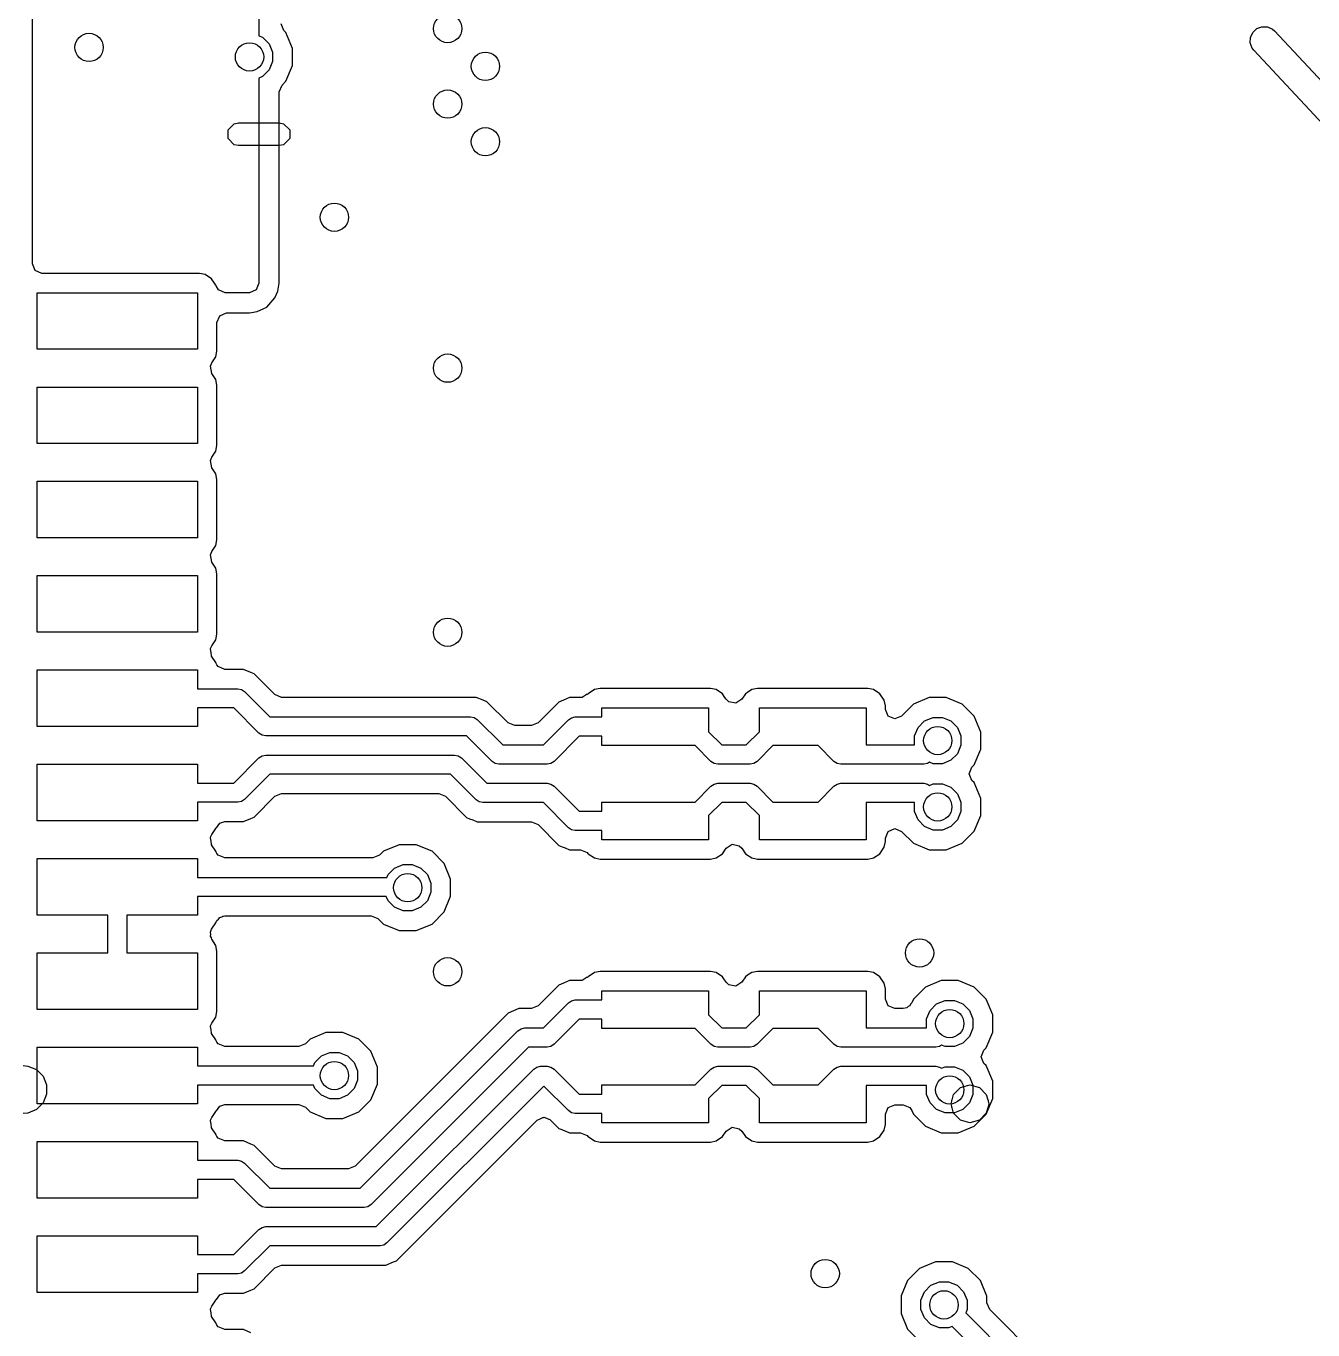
# Model space of a CAD drawing. Extents: x 94.3 to 177.3, y -118.1 to -62.3.
# Drawn here: x 157.77 to 164.58, y -94.7 to -87.79 of the extents above; entities that cross this region are included whole.
import ezdxf

# ---------------------------------------------------------------- set-up
doc = ezdxf.new("R2010")
doc.units = 0
doc.layers.add('BLACK', color=7, linetype='CONTINUOUS')

msp = doc.modelspace()

# ---------------------------------------------------------------- linework, layer by layer
at = {"layer": 'BLACK', "linetype": 'CONTINUOUS'}
for p, q in [((157.8, -89.0475), (157.8, -87.5)), ((159, -87.711988), (159, -87.838011)), ((159.132088, -87.810355), (159.117443, -87.775)), ((159, -87.838011), (159.019446, -87.846066)), ((159.019446, -87.846066), (159.053934, -87.880554)), ((159.142865, -87.821132), (159.132088, -87.810355)), ((159.1775, -87.904747), (159.142865, -87.821132)), ((164.252326, -87.875955), (164.253348, -87.84671)), ((164.253348, -87.84671), (164.265483, -87.820081)), ((164.265483, -87.820081), (164.286885, -87.800123)), ((164.286885, -87.800123), (164.314296, -87.789875)), ((164.314296, -87.789875), (164.343541, -87.790897)), ((164.343541, -87.790897), (164.37017, -87.803032)), ((164.37017, -87.803032), (164.381203, -87.81275)), ((164.381203, -87.81275), (164.796898, -88.258528)), ((159.053934, -87.880554), (159.072598, -87.925614)), ((159.1775, -87.995253), (159.1775, -87.904747)), ((164.262574, -87.903366), (164.252326, -87.875955)), ((164.271499, -87.91505), (164.262574, -87.903366)), ((164.687195, -88.360828), (164.271499, -87.91505)), ((159.072598, -87.974386), (159.053934, -88.019446)), ((159.072598, -87.925614), (159.072598, -87.974386)), ((159.019446, -88.053934), (159, -88.061988)), ((159.053934, -88.019446), (159.019446, -88.053934)), ((159.142865, -88.078868), (159.1775, -87.995253)), ((159, -88.061988), (159, -89.15)), ((159.1075, -88.134943), (159.122145, -88.099588)), ((159.122145, -88.099588), (159.142865, -88.078868)), ((159.1075, -89.15), (159.1075, -88.134943)), ((158.836731, -88.337039), (158.869203, -88.304567)), ((158.869203, -88.304567), (158.892164, -88.3)), ((158.892164, -88.3), (159.107836, -88.3)), ((159.107836, -88.3), (159.130797, -88.304567)), ((159.130797, -88.304567), (159.163269, -88.337039)), ((158.836731, -88.382961), (158.836731, -88.337039)), ((158.869203, -88.415433), (158.836731, -88.382961)), ((159.163269, -88.382961), (159.130797, -88.415433)), ((159.163269, -88.337039), (159.163269, -88.382961)), ((158.892164, -88.42), (158.869203, -88.415433)), ((159.107836, -88.42), (158.892164, -88.42)), ((159.130797, -88.415433), (159.107836, -88.42)), ((157.814645, -89.082855), (157.8, -89.0475)), ((157.85, -89.0975), (157.814645, -89.082855)), ((158.68509, -89.0975), (157.85, -89.0975)), ((158.685095, -89.0975), (158.68509, -89.0975)), ((158.714993, -89.103447), (158.685095, -89.0975)), ((158.748898, -89.126102), (158.714993, -89.103447)), ((158.764866, -89.15), (158.748898, -89.126102)), ((158.771554, -89.160009), (158.764866, -89.15)), ((159, -89.15), (158.985355, -89.185355)), ((159.099317, -89.19114), (159.1075, -89.15)), ((157.825, -89.5), (157.825, -89.2)), ((157.825, -89.2), (158.675, -89.2)), ((158.675, -89.2), (158.675, -89.5)), ((158.773437, -89.164555), (158.771554, -89.160009)), ((158.773954, -89.16434), (158.773437, -89.164555)), ((158.785187, -89.185355), (158.773954, -89.16434)), ((158.820542, -89.2), (158.785187, -89.185355)), ((158.95, -89.2), (158.820542, -89.2)), ((158.985355, -89.185355), (158.95, -89.2)), ((159.041523, -89.277014), (159.084672, -89.226495)), ((159.084672, -89.226495), (159.099317, -89.19114)), ((158.99114, -89.299317), (159.026495, -89.284672)), ((159.026495, -89.284672), (159.041523, -89.277014)), ((158.777499, -89.357499), (158.792143, -89.322145)), ((158.7775, -89.510095), (158.777499, -89.357499)), ((158.792143, -89.322145), (158.827499, -89.3075)), ((158.827499, -89.3075), (158.949999, -89.3075)), ((158.949999, -89.3075), (158.95, -89.3075)), ((158.95, -89.3075), (158.950002, -89.307499)), ((158.950002, -89.307499), (158.950006, -89.307499)), ((158.950006, -89.307499), (158.960075, -89.305495)), ((158.960075, -89.305495), (158.99114, -89.299317)), ((158.675, -89.5), (157.825, -89.5)), ((158.742552, -89.590245), (158.750014, -89.572226)), ((158.750014, -89.572226), (158.771553, -89.539993)), ((158.771553, -89.539993), (158.7775, -89.510095)), ((158.750018, -89.627778), (158.742552, -89.590245)), ((158.771552, -89.660004), (158.750018, -89.627778)), ((157.825, -90), (157.825, -89.7)), ((157.825, -89.7), (158.675, -89.7)), ((158.675, -89.7), (158.675, -90)), ((158.771552, -89.660006), (158.771552, -89.660004)), ((158.771553, -89.660007), (158.771552, -89.660006)), ((158.777499, -89.689906), (158.771553, -89.660007)), ((158.7775, -90.010095), (158.777499, -89.689906)), ((158.675, -90), (157.825, -90)), ((158.750014, -90.072226), (158.771553, -90.039993)), ((158.771553, -90.039993), (158.7775, -90.010095)), ((158.742552, -90.090245), (158.750014, -90.072226)), ((158.750018, -90.127778), (158.742552, -90.090245)), ((158.771552, -90.160004), (158.750018, -90.127778)), ((158.771552, -90.160006), (158.771552, -90.160004)), ((158.771553, -90.160007), (158.771552, -90.160006)), ((158.777499, -90.189906), (158.771553, -90.160007)), ((158.7775, -90.510095), (158.777499, -90.189906)), ((157.825, -90.5), (157.825, -90.2)), ((157.825, -90.2), (158.675, -90.2)), ((158.675, -90.2), (158.675, -90.5)), ((158.675, -90.5), (157.825, -90.5)), ((158.750014, -90.572226), (158.771553, -90.539993)), ((158.771553, -90.539993), (158.7775, -90.510095)), ((158.742552, -90.590245), (158.750014, -90.572226)), ((158.750018, -90.627778), (158.742552, -90.590245)), ((158.771552, -90.660004), (158.750018, -90.627778)), ((158.771552, -90.660006), (158.771552, -90.660004)), ((158.771553, -90.660007), (158.771552, -90.660006)), ((158.777499, -90.689906), (158.771553, -90.660007)), ((157.825, -91), (157.825, -90.7)), ((157.825, -90.7), (158.675, -90.7)), ((158.675, -90.7), (158.675, -91)), ((158.7775, -91.010095), (158.777499, -90.689906)), ((158.675, -91), (157.825, -91)), ((158.771553, -91.039993), (158.7775, -91.010095)), ((158.742552, -91.090245), (158.743144, -91.088814)), ((158.746084, -91.108005), (158.742552, -91.090245)), ((158.743032, -91.088081), (158.743986, -91.08678)), ((158.743144, -91.088814), (158.743032, -91.088081)), ((158.743986, -91.08678), (158.750014, -91.072226)), ((158.750014, -91.072226), (158.771553, -91.039993)), ((158.748828, -91.125908), (158.746084, -91.108005)), ((158.749407, -91.126864), (158.748828, -91.125908)), ((158.771553, -91.160007), (158.749407, -91.126864)), ((158.772562, -91.165081), (158.771553, -91.160007)), ((157.825, -91.5), (157.825, -91.2)), ((157.825, -91.2), (158.675, -91.2)), ((158.675, -91.2), (158.675, -91.2992)), ((158.777123, -91.172609), (158.772562, -91.165081)), ((158.784531, -91.182055), (158.777123, -91.172609)), ((158.819886, -91.1967), (158.784531, -91.182055)), ((158.917994, -91.1967), (158.819886, -91.1967)), ((158.957835, -91.213203), (158.917994, -91.1967)), ((158.974339, -91.220039), (158.957835, -91.213203)), ((158.974341, -91.22004), (158.974339, -91.220039)), ((159.084755, -91.330455), (158.974341, -91.22004)), ((158.675, -91.2992), (158.887501, -91.2992)), ((158.887501, -91.2992), (158.906941, -91.303067)), ((160.807404, -91.297501), (160.777506, -91.303447)), ((160.807408, -91.2975), (160.807404, -91.297501)), ((161.39259, -91.2975), (160.807408, -91.2975)), ((161.392595, -91.2975), (161.39259, -91.2975)), ((161.422493, -91.303447), (161.392595, -91.2975)), ((161.641404, -91.297501), (161.611506, -91.303447)), ((161.641408, -91.2975), (161.641404, -91.297501)), ((162.22659, -91.2975), (161.641408, -91.2975)), ((162.226595, -91.2975), (162.22659, -91.2975)), ((162.256493, -91.303447), (162.226595, -91.2975)), ((158.906941, -91.303067), (158.923422, -91.314079)), ((158.923422, -91.314079), (159.056943, -91.4476)), ((159.12011, -91.3451), (159.084755, -91.330455)), ((160.151399, -91.3451), (159.12011, -91.3451)), ((160.187387, -91.360007), (160.151399, -91.3451)), ((160.207587, -91.368374), (160.187387, -91.360007)), ((160.207744, -91.368439), (160.207587, -91.368374)), ((160.207746, -91.36844), (160.207744, -91.368439)), ((160.31976, -91.480455), (160.207746, -91.36844)), ((160.589408, -91.37004), (160.478995, -91.480455)), ((160.589414, -91.370036), (160.589408, -91.37004)), ((160.613629, -91.360007), (160.589414, -91.370036)), ((160.61363, -91.360007), (160.613629, -91.360007)), ((160.645755, -91.3467), (160.61363, -91.360007)), ((160.703113, -91.3467), (160.645755, -91.3467)), ((160.712868, -91.345739), (160.703113, -91.3467)), ((160.738884, -91.328354), (160.712868, -91.345739)), ((160.740117, -91.329587), (160.738884, -91.328354)), ((160.7436, -91.326103), (160.740117, -91.329587)), ((160.777506, -91.303447), (160.7436, -91.326103)), ((161.456398, -91.326102), (161.422493, -91.303447)), ((161.469092, -91.3451), (161.456398, -91.326102)), ((161.475427, -91.35458), (161.469092, -91.3451)), ((161.489221, -91.368374), (161.475427, -91.35458)), ((161.526753, -91.37584), (161.489221, -91.368374)), ((161.558573, -91.35458), (161.526753, -91.37584)), ((161.577601, -91.326103), (161.558573, -91.35458)), ((161.577604, -91.326101), (161.577601, -91.326103)), ((161.588851, -91.318585), (161.577604, -91.326101)), ((161.611506, -91.303447), (161.588851, -91.318585)), ((162.290398, -91.326102), (162.256493, -91.303447)), ((162.313053, -91.360007), (162.290398, -91.326102)), ((162.318999, -91.389906), (162.313053, -91.360007)), ((162.551134, -91.3467), (162.467522, -91.381334)), ((162.551135, -91.3467), (162.551134, -91.3467)), ((162.641641, -91.3467), (162.551135, -91.3467)), ((162.725256, -91.381335), (162.641641, -91.3467)), ((158.866459, -91.4008), (158.675, -91.4008)), ((158.675, -91.4008), (158.675, -91.5)), ((158.99998, -91.534321), (158.866459, -91.4008)), ((160.8175, -91.4492), (160.8175, -91.4)), ((160.8175, -91.4), (161.3825, -91.4)), ((161.3825, -91.4), (161.3825, -91.528158)), ((161.6515, -91.528158), (161.6515, -91.4)), ((161.6515, -91.4), (162.2165, -91.4)), ((162.2165, -91.4), (162.2165, -91.597599)), ((162.318999, -91.389908), (162.318999, -91.389906)), ((162.318999, -91.409145), (162.318999, -91.389908)), ((162.333643, -91.4445), (162.318999, -91.409145)), ((162.467519, -91.381336), (162.404354, -91.444501)), ((162.46752, -91.381335), (162.467519, -91.381336)), ((162.467522, -91.381334), (162.46752, -91.381335)), ((162.789253, -91.445332), (162.725256, -91.381335)), ((158.675, -91.5), (157.825, -91.5)), ((159.056943, -91.4476), (160.120906, -91.4476)), ((160.120906, -91.4476), (160.140346, -91.451467)), ((160.140346, -91.451467), (160.156827, -91.462479)), ((160.156827, -91.462479), (160.291948, -91.5976)), ((160.355115, -91.4951), (160.31976, -91.480455)), ((160.44364, -91.4951), (160.355115, -91.4951)), ((160.478995, -91.480455), (160.44364, -91.4951)), ((160.506807, -91.5976), (160.640328, -91.464079)), ((160.640328, -91.464079), (160.656808, -91.453067)), ((160.656808, -91.453067), (160.656809, -91.453067)), ((160.656809, -91.453067), (160.676249, -91.4492)), ((160.676249, -91.4492), (160.8175, -91.4492)), ((162.368999, -91.459145), (162.333643, -91.4445)), ((162.404354, -91.444501), (162.368999, -91.459145)), ((162.47379, -91.549814), (162.492454, -91.504754)), ((162.492454, -91.504754), (162.526942, -91.470266)), ((162.526942, -91.470266), (162.572002, -91.451602)), ((162.572002, -91.451602), (162.620774, -91.451602)), ((162.620774, -91.451602), (162.665834, -91.470266)), ((162.665834, -91.470266), (162.700322, -91.504754)), ((162.700322, -91.504754), (162.718986, -91.549814)), ((162.823888, -91.528947), (162.789253, -91.445332)), ((159.01646, -91.545333), (158.99998, -91.534321)), ((159.016461, -91.545333), (159.01646, -91.545333)), ((159.035901, -91.5492), (159.016461, -91.545333)), ((160.099864, -91.5492), (159.035901, -91.5492)), ((160.234985, -91.684321), (160.099864, -91.5492)), ((160.697291, -91.5508), (160.56377, -91.684321)), ((160.8175, -91.5508), (160.697291, -91.5508)), ((160.8175, -91.6), (160.8175, -91.5508)), ((161.3825, -91.528158), (161.451942, -91.5976)), ((161.582058, -91.5976), (161.6515, -91.528158)), ((162.47379, -91.597599), (162.47379, -91.549814)), ((162.718986, -91.549814), (162.718986, -91.598586)), ((162.823888, -91.619453), (162.823888, -91.528947)), ((160.291948, -91.5976), (160.506807, -91.5976)), ((161.310658, -91.6), (160.8175, -91.6)), ((161.394979, -91.684321), (161.310658, -91.6)), ((161.451942, -91.5976), (161.582058, -91.5976)), ((161.723342, -91.6), (161.639021, -91.684321)), ((161.962158, -91.6), (161.723342, -91.6)), ((162.046478, -91.68432), (161.962158, -91.6)), ((162.2165, -91.597599), (162.47379, -91.597599)), ((162.700322, -91.643646), (162.665834, -91.678134)), ((162.718986, -91.598586), (162.700322, -91.643646)), ((162.789253, -91.703068), (162.823888, -91.619453)), ((157.825, -92), (157.825, -91.7)), ((157.825, -91.7), (158.675, -91.7)), ((158.675, -91.7), (158.675, -91.7992)), ((158.866459, -91.7992), (158.99998, -91.665679)), ((158.99998, -91.665679), (159.01646, -91.654667)), ((159.01646, -91.654667), (159.016461, -91.654667)), ((159.016461, -91.654667), (159.035901, -91.6508)), ((159.035901, -91.6508), (160.036738, -91.6508)), ((160.036738, -91.6508), (160.056178, -91.654667)), ((160.056178, -91.654667), (160.072659, -91.665679)), ((160.072659, -91.665679), (160.20778, -91.8008)), ((160.251465, -91.695333), (160.234985, -91.684321)), ((160.251466, -91.695333), (160.251465, -91.695333)), ((160.270906, -91.6992), (160.251466, -91.695333)), ((160.527849, -91.6992), (160.270906, -91.6992)), ((160.547289, -91.695333), (160.527849, -91.6992)), ((160.56377, -91.684321), (160.547289, -91.695333)), ((161.411459, -91.695333), (161.394979, -91.684321)), ((161.41146, -91.695333), (161.411459, -91.695333)), ((161.4309, -91.6992), (161.41146, -91.695333)), ((161.6031, -91.6992), (161.4309, -91.6992)), ((161.62254, -91.695333), (161.6031, -91.6992)), ((161.639021, -91.684321), (161.62254, -91.695333)), ((162.062959, -91.695332), (162.046478, -91.68432)), ((162.082399, -91.699199), (162.062959, -91.695332)), ((162.522189, -91.699199), (162.082399, -91.699199)), ((162.541629, -91.695332), (162.522189, -91.699199)), ((162.551897, -91.68847), (162.541629, -91.695332)), ((162.572002, -91.696798), (162.551897, -91.68847)), ((162.620774, -91.696798), (162.572002, -91.696798)), ((162.665834, -91.678134), (162.620774, -91.696798)), ((162.763031, -91.75), (162.777676, -91.714645)), ((162.777676, -91.714645), (162.789253, -91.703068)), ((159.056943, -91.7524), (158.923422, -91.885921)), ((160.015696, -91.7524), (159.056943, -91.7524)), ((160.150817, -91.887521), (160.015696, -91.7524)), ((162.777676, -91.785355), (162.763031, -91.75)), ((162.789253, -91.796932), (162.777676, -91.785355)), ((158.675, -91.7992), (158.866459, -91.7992)), ((159.084755, -91.869545), (159.12011, -91.8549)), ((159.12011, -91.8549), (159.952529, -91.8549)), ((159.952529, -91.8549), (159.987884, -91.869545)), ((160.20778, -91.8008), (160.527849, -91.8008)), ((160.527849, -91.8008), (160.547289, -91.804667)), ((160.547289, -91.804667), (160.56377, -91.815679)), ((160.56377, -91.815679), (160.697291, -91.9492)), ((161.310658, -91.9), (161.394979, -91.815679)), ((161.394979, -91.815679), (161.411459, -91.804667)), ((161.411459, -91.804667), (161.41146, -91.804667)), ((161.41146, -91.804667), (161.4309, -91.8008)), ((161.4309, -91.8008), (161.6031, -91.8008)), ((161.6031, -91.8008), (161.62254, -91.804667)), ((161.62254, -91.804667), (161.639021, -91.815679)), ((161.639021, -91.815679), (161.723342, -91.9)), ((161.962158, -91.9), (162.046478, -91.81568)), ((162.046478, -91.81568), (162.062959, -91.804668)), ((162.062959, -91.804668), (162.082399, -91.800801)), ((162.082399, -91.800801), (162.522189, -91.800801)), ((162.522189, -91.800801), (162.541629, -91.804668)), ((162.541629, -91.804668), (162.551897, -91.811529)), ((162.551897, -91.811529), (162.572002, -91.803202)), ((162.572002, -91.803202), (162.620774, -91.803202)), ((162.620774, -91.803202), (162.665834, -91.821866)), ((162.665834, -91.821866), (162.700322, -91.856354)), ((162.823888, -91.880547), (162.789253, -91.796932)), ((158.887501, -91.9008), (158.675, -91.9008)), ((158.675, -91.9008), (158.675, -92)), ((158.906941, -91.896933), (158.887501, -91.9008)), ((158.923422, -91.885921), (158.906941, -91.896933)), ((158.974339, -91.979961), (159.084755, -91.869545)), ((159.987884, -91.869545), (160.099898, -91.98156)), ((160.167297, -91.898533), (160.150817, -91.887521)), ((160.167298, -91.898533), (160.167297, -91.898533)), ((160.186738, -91.9024), (160.167298, -91.898533)), ((160.506807, -91.9024), (160.186738, -91.9024)), ((160.640328, -92.035921), (160.506807, -91.9024)), ((160.8175, -91.9492), (160.8175, -91.9)), ((160.8175, -91.9), (161.310658, -91.9)), ((161.451942, -91.9024), (161.3825, -91.971842)), ((161.582058, -91.9024), (161.451942, -91.9024)), ((161.6515, -91.971842), (161.582058, -91.9024)), ((161.723342, -91.9), (161.962158, -91.9)), ((162.47379, -91.902401), (162.2165, -91.902401)), ((162.2165, -91.902401), (162.2165, -92.1)), ((162.47379, -91.950186), (162.47379, -91.902401)), ((162.700322, -91.856354), (162.718986, -91.901414)), ((162.718986, -91.901414), (162.718986, -91.950186)), ((162.823888, -91.971053), (162.823888, -91.880547)), ((158.917994, -92.0033), (158.957834, -91.986796)), ((158.957834, -91.986796), (158.957836, -91.986796)), ((158.957836, -91.986795), (158.974339, -91.979961)), ((158.957836, -91.986796), (158.957836, -91.986795)), ((160.099898, -91.98156), (160.099899, -91.98156)), ((160.099899, -91.98156), (160.0999, -91.981561)), ((160.0999, -91.981561), (160.116399, -91.988394)), ((160.116399, -91.988394), (160.116401, -91.988396)), ((160.116401, -91.988396), (160.116402, -91.988396)), ((160.116402, -91.988396), (160.132906, -91.995232)), ((160.697291, -91.9492), (160.8175, -91.9492)), ((161.3825, -91.971842), (161.3825, -92.1)), ((161.6515, -92.1), (161.6515, -91.971842)), ((162.492454, -91.995246), (162.47379, -91.950186)), ((162.718986, -91.950186), (162.700322, -91.995246)), ((162.789253, -92.054668), (162.823888, -91.971053)), ((158.675, -92), (157.825, -92)), ((158.750014, -92.072226), (158.771553, -92.039993)), ((158.771553, -92.039993), (158.771554, -92.039989)), ((158.771554, -92.039989), (158.773439, -92.03544)), ((158.773439, -92.03544), (158.77565, -92.036356)), ((158.77565, -92.036356), (158.792107, -92.011727)), ((158.792107, -92.011727), (158.819886, -92.0033)), ((158.819886, -92.0033), (158.917992, -92.0033)), ((158.917992, -92.0033), (158.917994, -92.0033)), ((160.132906, -91.995232), (160.156245, -92.0049)), ((160.156245, -92.0049), (160.44364, -92.0049)), ((160.44364, -92.0049), (160.478995, -92.019545)), ((160.478995, -92.019545), (160.589409, -92.12996)), ((160.656808, -92.046933), (160.640328, -92.035921)), ((160.656809, -92.046933), (160.656808, -92.046933)), ((160.676249, -92.0508), (160.656809, -92.046933)), ((160.8175, -92.0508), (160.676249, -92.0508)), ((160.8175, -92.1), (160.8175, -92.0508)), ((162.319, -92.090855), (162.333645, -92.0555)), ((162.333645, -92.0555), (162.369, -92.040855)), ((162.369, -92.040855), (162.404355, -92.0555)), ((162.404355, -92.0555), (162.46752, -92.118665)), ((162.526942, -92.029734), (162.492454, -91.995246)), ((162.572002, -92.048398), (162.526942, -92.029734)), ((162.620774, -92.048398), (162.572002, -92.048398)), ((162.665834, -92.029734), (162.620774, -92.048398)), ((162.700322, -91.995246), (162.665834, -92.029734)), ((162.725256, -92.118665), (162.789253, -92.054668)), ((158.742552, -92.090245), (158.743144, -92.088814)), ((158.746084, -92.108005), (158.742552, -92.090245)), ((158.743032, -92.088081), (158.743986, -92.08678)), ((158.743144, -92.088814), (158.743032, -92.088081)), ((158.743986, -92.08678), (158.750014, -92.072226)), ((158.748828, -92.125908), (158.746084, -92.108005)), ((158.749407, -92.126864), (158.748828, -92.125908)), ((158.771553, -92.160007), (158.749407, -92.126864)), ((159.742971, -92.126579), (159.659359, -92.161213)), ((159.742972, -92.126579), (159.742971, -92.126579)), ((159.833478, -92.126579), (159.742972, -92.126579)), ((159.917093, -92.161214), (159.833478, -92.126579)), ((160.589409, -92.12996), (160.58941, -92.12996)), ((160.58941, -92.12996), (160.589411, -92.129961)), ((160.589411, -92.129961), (160.60591, -92.136794)), ((161.3825, -92.1), (160.8175, -92.1)), ((161.475428, -92.145417), (161.507244, -92.124159)), ((161.507244, -92.124159), (161.544777, -92.131624)), ((161.544777, -92.131624), (161.558571, -92.145417)), ((162.2165, -92.1), (161.6515, -92.1)), ((162.313053, -92.139993), (162.319, -92.110095)), ((162.319, -92.110095), (162.319, -92.090855)), ((162.46752, -92.118665), (162.551135, -92.1533)), ((162.641641, -92.1533), (162.725256, -92.118665)), ((157.825, -92.5), (157.825, -92.2)), ((157.825, -92.2), (158.675, -92.2)), ((158.675, -92.2), (158.675, -92.2992)), ((158.772562, -92.165081), (158.771553, -92.160007)), ((158.777123, -92.172609), (158.772562, -92.165081)), ((158.784531, -92.182055), (158.777123, -92.172609)), ((158.819886, -92.1967), (158.784531, -92.182055)), ((159.603161, -92.1967), (158.819886, -92.1967)), ((159.638516, -92.182055), (159.603161, -92.1967)), ((159.659353, -92.161217), (159.638516, -92.182055)), ((159.659359, -92.161213), (159.659353, -92.161217)), ((159.98109, -92.225211), (159.917093, -92.161214)), ((160.60591, -92.136794), (160.605912, -92.136796)), ((160.605912, -92.136796), (160.605913, -92.136796)), ((160.605913, -92.136796), (160.622417, -92.143632)), ((160.622417, -92.143632), (160.645756, -92.1533)), ((160.645756, -92.1533), (160.703113, -92.1533)), ((160.703113, -92.1533), (160.738468, -92.167945)), ((160.738468, -92.167945), (160.742217, -92.172512)), ((160.742217, -92.172512), (160.743599, -92.173894)), ((160.743599, -92.173894), (160.743602, -92.173898)), ((160.743602, -92.173898), (160.777507, -92.196553)), ((160.777507, -92.196553), (160.807405, -92.2025)), ((161.392594, -92.202499), (161.422493, -92.196553)), ((161.422493, -92.196553), (161.456398, -92.173898)), ((161.456398, -92.173898), (161.475428, -92.145417)), ((161.558571, -92.145417), (161.577602, -92.173898)), ((161.577602, -92.173898), (161.611507, -92.196553)), ((161.611507, -92.196553), (161.641405, -92.2025)), ((162.226594, -92.202499), (162.256493, -92.196553)), ((162.256493, -92.196553), (162.290398, -92.173898)), ((162.290398, -92.173898), (162.313053, -92.139993)), ((162.551135, -92.1533), (162.551137, -92.1533)), ((162.551137, -92.1533), (162.641639, -92.1533)), ((162.641639, -92.1533), (162.641641, -92.1533)), ((159.684291, -92.284633), (159.718779, -92.250145)), ((159.718779, -92.250145), (159.763839, -92.231481)), ((159.763839, -92.231481), (159.812611, -92.231481)), ((159.812611, -92.231481), (159.857671, -92.250145)), ((159.857671, -92.250145), (159.892159, -92.284633)), ((160.015725, -92.308826), (159.98109, -92.225211)), ((160.807405, -92.2025), (161.392594, -92.202499)), ((161.641405, -92.2025), (162.226594, -92.202499)), ((158.675, -92.2992), (159.678257, -92.2992)), ((159.678257, -92.2992), (159.684291, -92.284633)), ((159.892159, -92.284633), (159.910823, -92.329693)), ((159.910823, -92.329693), (159.910823, -92.378465)), ((160.015725, -92.399332), (160.015725, -92.308826)), ((159.674878, -92.4008), (158.675, -92.4008)), ((158.675, -92.4008), (158.675, -92.5)), ((159.684291, -92.423525), (159.674878, -92.4008)), ((159.910823, -92.378465), (159.892159, -92.423525)), ((159.98109, -92.482947), (160.015725, -92.399332)), ((159.718779, -92.458013), (159.684291, -92.423525)), ((159.763839, -92.476677), (159.718779, -92.458013)), ((159.812611, -92.476677), (159.763839, -92.476677)), ((159.857671, -92.458013), (159.812611, -92.476677)), ((159.892159, -92.423525), (159.857671, -92.458013)), ((158.1992, -92.5), (157.825, -92.5)), ((158.1992, -92.7), (158.1992, -92.5)), ((158.675, -92.5), (158.3008, -92.5)), ((158.3008, -92.5), (158.3008, -92.7)), ((158.749388, -92.573163), (158.771553, -92.539993)), ((158.771553, -92.539993), (158.772562, -92.534916)), ((158.772562, -92.534916), (158.777123, -92.52739)), ((158.777123, -92.52739), (158.785993, -92.520876)), ((158.785993, -92.520876), (158.792107, -92.511727)), ((158.792107, -92.511727), (158.802923, -92.508445)), ((158.802923, -92.508445), (158.807969, -92.504741)), ((158.807969, -92.504741), (158.81273, -92.50547)), ((158.81273, -92.50547), (158.819886, -92.5033)), ((158.819886, -92.5033), (159.595003, -92.5033)), ((159.595003, -92.5033), (159.630358, -92.517945)), ((159.630358, -92.517945), (159.659357, -92.546944)), ((159.917093, -92.546944), (159.98109, -92.482947)), ((158.742552, -92.590245), (158.748828, -92.574089)), ((158.74483, -92.601697), (158.742552, -92.590245)), ((158.743032, -92.611916), (158.74483, -92.601697)), ((158.748286, -92.619071), (158.743032, -92.611916)), ((158.748828, -92.574089), (158.749388, -92.573163)), ((159.659357, -92.546944), (159.742972, -92.581579)), ((159.742972, -92.581579), (159.742974, -92.581579)), ((159.742974, -92.581579), (159.833476, -92.581579)), ((159.833476, -92.581579), (159.833478, -92.581579)), ((159.833478, -92.581579), (159.917093, -92.546944)), ((158.750018, -92.627778), (158.748286, -92.619071)), ((158.771552, -92.660004), (158.750018, -92.627778)), ((158.771552, -92.660006), (158.771552, -92.660004)), ((158.771553, -92.660007), (158.771552, -92.660006)), ((158.777499, -92.689906), (158.771553, -92.660007)), ((157.825, -93), (157.825, -92.7)), ((157.825, -92.7), (158.1992, -92.7)), ((158.3008, -92.7), (158.675, -92.7)), ((158.675, -92.7), (158.675, -93)), ((158.7775, -93.010095), (158.777499, -92.689906)), ((160.777506, -92.803447), (160.7436, -92.826103)), ((160.807404, -92.797501), (160.777506, -92.803447)), ((160.807408, -92.7975), (160.807404, -92.797501)), ((161.39259, -92.7975), (160.807408, -92.7975)), ((161.392595, -92.7975), (161.39259, -92.7975)), ((161.422493, -92.803447), (161.392595, -92.7975)), ((161.456398, -92.826102), (161.422493, -92.803447)), ((161.588851, -92.818585), (161.577604, -92.826101)), ((161.611506, -92.803447), (161.588851, -92.818585)), ((161.641404, -92.797501), (161.611506, -92.803447)), ((161.641408, -92.7975), (161.641404, -92.797501)), ((162.22659, -92.7975), (161.641408, -92.7975)), ((162.226595, -92.7975), (162.22659, -92.7975)), ((162.256493, -92.803447), (162.226595, -92.7975)), ((162.290398, -92.826102), (162.256493, -92.803447)), ((160.589408, -92.87004), (160.478995, -92.980455)), ((160.589414, -92.870036), (160.589408, -92.87004)), ((160.613629, -92.860007), (160.589414, -92.870036)), ((160.61363, -92.860007), (160.613629, -92.860007)), ((160.645755, -92.8467), (160.61363, -92.860007)), ((160.703113, -92.8467), (160.645755, -92.8467)), ((160.712868, -92.845739), (160.703113, -92.8467)), ((160.738884, -92.828354), (160.712868, -92.845739)), ((160.740117, -92.829587), (160.738884, -92.828354)), ((160.7436, -92.826103), (160.740117, -92.829587)), ((161.463469, -92.836685), (161.456398, -92.826102)), ((161.475427, -92.85458), (161.463469, -92.836685)), ((161.489221, -92.868374), (161.475427, -92.85458)), ((161.526753, -92.87584), (161.489221, -92.868374)), ((161.558573, -92.85458), (161.526753, -92.87584)), ((161.577601, -92.826103), (161.558573, -92.85458)), ((161.577604, -92.826101), (161.577601, -92.826103)), ((162.313053, -92.860007), (162.290398, -92.826102)), ((162.318999, -92.889906), (162.313053, -92.860007)), ((162.318999, -92.889908), (162.318999, -92.889906)), ((162.318999, -92.945099), (162.318999, -92.889908)), ((162.531131, -92.881336), (162.467136, -92.94533)), ((162.531132, -92.881335), (162.531131, -92.881336)), ((162.531134, -92.881334), (162.531132, -92.881335)), ((162.614746, -92.8467), (162.531134, -92.881334)), ((162.614747, -92.8467), (162.614746, -92.8467)), ((162.705253, -92.8467), (162.614747, -92.8467)), ((162.788868, -92.881335), (162.705253, -92.8467)), ((162.852865, -92.945332), (162.788868, -92.881335)), ((160.640328, -92.964079), (160.656808, -92.953067)), ((160.656808, -92.953067), (160.656809, -92.953067)), ((160.656809, -92.953067), (160.676249, -92.9492)), ((160.676249, -92.9492), (160.8175, -92.9492)), ((160.8175, -92.9492), (160.8175, -92.9)), ((160.8175, -92.9), (161.3825, -92.9)), ((161.3825, -92.9), (161.3825, -93.028158)), ((161.6515, -93.028158), (161.6515, -92.9)), ((161.6515, -92.9), (162.2165, -92.9)), ((162.2165, -92.9), (162.2165, -93.097599)), ((162.333644, -92.980454), (162.318999, -92.945099)), ((162.467136, -92.94533), (162.459306, -92.964234)), ((162.590554, -92.970266), (162.635614, -92.951602)), ((162.635614, -92.951602), (162.684386, -92.951602)), ((162.684386, -92.951602), (162.729446, -92.970266)), ((162.8875, -93.028947), (162.852865, -92.945332)), ((158.675, -93), (157.825, -93)), ((158.771553, -93.039993), (158.7775, -93.010095)), ((160.321075, -93.01844), (159.509062, -93.830455)), ((160.321081, -93.018436), (160.321075, -93.01844)), ((160.37742, -92.9951), (160.321081, -93.018436)), ((160.44364, -92.9951), (160.37742, -92.9951)), ((160.478995, -92.980455), (160.44364, -92.9951)), ((160.506807, -93.0976), (160.640328, -92.964079)), ((161.3825, -93.028158), (161.451942, -93.0976)), ((161.582058, -93.0976), (161.6515, -93.028158)), ((162.368999, -92.995099), (162.333644, -92.980454)), ((162.413112, -92.995099), (162.368999, -92.995099)), ((162.432246, -92.991293), (162.413112, -92.995099)), ((162.439279, -92.984259), (162.432246, -92.991293)), ((162.448467, -92.980454), (162.439279, -92.984259)), ((162.452272, -92.971267), (162.448467, -92.980454)), ((162.459306, -92.964234), (162.452272, -92.971267)), ((162.537402, -93.049814), (162.556066, -93.004754)), ((162.556066, -93.004754), (162.590554, -92.970266)), ((162.729446, -92.970266), (162.763934, -93.004754)), ((162.763934, -93.004754), (162.782598, -93.049814)), ((162.8875, -93.119453), (162.8875, -93.028947)), ((158.742552, -93.090245), (158.743144, -93.088814)), ((158.746084, -93.108005), (158.742552, -93.090245)), ((158.743032, -93.088081), (158.743986, -93.08678)), ((158.743144, -93.088814), (158.743032, -93.088081)), ((158.743986, -93.08678), (158.750014, -93.072226)), ((158.750014, -93.072226), (158.771553, -93.039993)), ((160.388476, -93.101467), (160.407916, -93.0976)), ((160.407916, -93.0976), (160.506807, -93.0976)), ((160.697291, -93.0508), (160.56377, -93.184321)), ((160.8175, -93.0508), (160.697291, -93.0508)), ((160.8175, -93.1), (160.8175, -93.0508)), ((161.451942, -93.0976), (161.582058, -93.0976)), ((162.2165, -93.097599), (162.537402, -93.097599)), ((162.537402, -93.097599), (162.537402, -93.049814)), ((162.782598, -93.098586), (162.763934, -93.143646)), ((162.782598, -93.049814), (162.782598, -93.098586)), ((158.748828, -93.125908), (158.746084, -93.108005)), ((158.749407, -93.126864), (158.748828, -93.125908)), ((158.771553, -93.160007), (158.749407, -93.126864)), ((158.772562, -93.165081), (158.771553, -93.160007)), ((158.777123, -93.172609), (158.772562, -93.165081)), ((159.271128, -93.157138), (159.246212, -93.182055)), ((159.271134, -93.157134), (159.271128, -93.157138)), ((159.354746, -93.1225), (159.271134, -93.157134)), ((159.354747, -93.1225), (159.354746, -93.1225)), ((159.445253, -93.1225), (159.354747, -93.1225)), ((159.528868, -93.157135), (159.445253, -93.1225)), ((159.592865, -93.221132), (159.528868, -93.157135)), ((159.536874, -93.9476), (160.371995, -93.112479)), ((160.371995, -93.112479), (160.388476, -93.101467)), ((161.310658, -93.1), (160.8175, -93.1)), ((161.394979, -93.184321), (161.310658, -93.1)), ((161.723342, -93.1), (161.639021, -93.184321)), ((161.962158, -93.1), (161.723342, -93.1)), ((162.046478, -93.18432), (161.962158, -93.1)), ((162.763934, -93.143646), (162.729446, -93.178134)), ((162.852865, -93.203068), (162.8875, -93.119453)), ((157.825, -93.5), (157.825, -93.2)), ((157.825, -93.2), (158.675, -93.2)), ((158.675, -93.2), (158.675, -93.2992)), ((158.784531, -93.182055), (158.777123, -93.172609)), ((158.819886, -93.1967), (158.784531, -93.182055)), ((159.210857, -93.1967), (158.819886, -93.1967)), ((159.246212, -93.182055), (159.210857, -93.1967)), ((159.330554, -93.246066), (159.375614, -93.227402)), ((159.375614, -93.227402), (159.424386, -93.227402)), ((159.424386, -93.227402), (159.469446, -93.246066)), ((159.6275, -93.304747), (159.592865, -93.221132)), ((160.428958, -93.1992), (159.593837, -94.034321)), ((160.527849, -93.1992), (160.428958, -93.1992)), ((160.547289, -93.195333), (160.527849, -93.1992)), ((160.56377, -93.184321), (160.547289, -93.195333)), ((161.411459, -93.195333), (161.394979, -93.184321)), ((161.41146, -93.195333), (161.411459, -93.195333)), ((161.4309, -93.1992), (161.41146, -93.195333)), ((161.6031, -93.1992), (161.4309, -93.1992)), ((161.62254, -93.195333), (161.6031, -93.1992)), ((161.639021, -93.184321), (161.62254, -93.195333)), ((162.062959, -93.195332), (162.046478, -93.18432)), ((162.082399, -93.199199), (162.062959, -93.195332)), ((162.585801, -93.199199), (162.082399, -93.199199)), ((162.605241, -93.195332), (162.585801, -93.199199)), ((162.615509, -93.18847), (162.605241, -93.195332)), ((162.635614, -93.196798), (162.615509, -93.18847)), ((162.684386, -93.196798), (162.635614, -93.196798)), ((162.729446, -93.178134), (162.684386, -93.196798)), ((162.826643, -93.25), (162.841288, -93.214645)), ((162.841288, -93.214645), (162.847048, -93.208885)), ((162.847048, -93.208885), (162.852865, -93.203068)), ((157.750238, -93.297318), (157.775014, -93.299758)), ((157.775014, -93.299758), (157.820795, -93.318721)), ((158.675, -93.2992), (159.288343, -93.2992)), ((159.288343, -93.2992), (159.296066, -93.280554)), ((159.296066, -93.280554), (159.330554, -93.246066)), ((159.469446, -93.246066), (159.503934, -93.280554)), ((159.503934, -93.280554), (159.522598, -93.325614)), ((159.6275, -93.395253), (159.6275, -93.304747)), ((160.456163, -93.315679), (160.472644, -93.304667)), ((160.472644, -93.304667), (160.492084, -93.3008)), ((160.492084, -93.3008), (160.527849, -93.3008)), ((160.527849, -93.3008), (160.547289, -93.304667)), ((160.547289, -93.304667), (160.56377, -93.315679)), ((161.394979, -93.315679), (161.411459, -93.304667)), ((161.411459, -93.304667), (161.41146, -93.304667)), ((161.41146, -93.304667), (161.4309, -93.3008)), ((161.4309, -93.3008), (161.6031, -93.3008)), ((161.6031, -93.3008), (161.62254, -93.304667)), ((161.62254, -93.304667), (161.639021, -93.315679)), ((162.046478, -93.31568), (162.062959, -93.304668)), ((162.062959, -93.304668), (162.082399, -93.300801)), ((162.082399, -93.300801), (162.585801, -93.300801)), ((162.585801, -93.300801), (162.605241, -93.304668)), ((162.605241, -93.304668), (162.615509, -93.311529)), ((162.615509, -93.311529), (162.635614, -93.303202)), ((162.635614, -93.303202), (162.684386, -93.303202)), ((162.684386, -93.303202), (162.729446, -93.321866)), ((162.841288, -93.285355), (162.826643, -93.25)), ((162.852865, -93.296932), (162.841288, -93.285355)), ((162.8875, -93.380547), (162.852865, -93.296932)), ((157.820795, -93.318721), (157.855835, -93.353761)), ((157.855835, -93.353761), (157.874798, -93.399542)), ((159.522598, -93.374386), (159.503934, -93.419446)), ((159.522598, -93.325614), (159.522598, -93.374386)), ((159.621042, -94.1508), (160.456163, -93.315679)), ((160.56377, -93.315679), (160.697291, -93.4492)), ((161.310658, -93.4), (161.394979, -93.315679)), ((161.639021, -93.315679), (161.723342, -93.4)), ((161.962158, -93.4), (162.046478, -93.31568)), ((162.729446, -93.321866), (162.763934, -93.356354)), ((162.763934, -93.356354), (162.782598, -93.401414)), ((157.874798, -93.399542), (157.874798, -93.449094)), ((159.288343, -93.4008), (158.675, -93.4008)), ((158.675, -93.4008), (158.675, -93.5)), ((159.296066, -93.419446), (159.288343, -93.4008)), ((159.330554, -93.453934), (159.296066, -93.419446)), ((159.503934, -93.419446), (159.469446, -93.453934)), ((159.592865, -93.478868), (159.6275, -93.395253)), ((160.509966, -93.405559), (159.678005, -94.237521)), ((160.640328, -93.535921), (160.509966, -93.405559)), ((160.8175, -93.4492), (160.8175, -93.4)), ((160.8175, -93.4), (161.310658, -93.4)), ((161.451942, -93.4024), (161.3825, -93.471842)), ((161.582058, -93.4024), (161.451942, -93.4024)), ((161.6515, -93.471842), (161.582058, -93.4024)), ((161.723342, -93.4), (161.962158, -93.4)), ((162.537402, -93.402401), (162.2165, -93.402401)), ((162.2165, -93.402401), (162.2165, -93.6)), ((162.537402, -93.450186), (162.537402, -93.402401)), ((162.680397, -93.45), (162.717, -93.413397)), ((162.717, -93.413397), (162.767, -93.4)), ((162.767, -93.4), (162.817, -93.413397)), ((162.782598, -93.401414), (162.782598, -93.450186)), ((162.817, -93.413397), (162.853603, -93.45)), ((162.8875, -93.471053), (162.8875, -93.380547)), ((157.855835, -93.494875), (157.820795, -93.529915)), ((158.675, -93.5), (157.825, -93.5)), ((157.874798, -93.449094), (157.855835, -93.494875)), ((158.77565, -93.536356), (158.792107, -93.511727)), ((158.792107, -93.511727), (158.819886, -93.5033)), ((158.819886, -93.5033), (159.210857, -93.5033)), ((159.210857, -93.5033), (159.246212, -93.517945)), ((159.375614, -93.472598), (159.330554, -93.453934)), ((159.424386, -93.472598), (159.375614, -93.472598)), ((159.469446, -93.453934), (159.424386, -93.472598)), ((159.528868, -93.542865), (159.592865, -93.478868)), ((160.697291, -93.4492), (160.8175, -93.4492)), ((161.3825, -93.471842), (161.3825, -93.6)), ((161.6515, -93.6), (161.6515, -93.471842)), ((162.333645, -93.519546), (162.369, -93.504901)), ((162.369, -93.504901), (162.413112, -93.504901)), ((162.413112, -93.504901), (162.448467, -93.519546)), ((162.556066, -93.495246), (162.537402, -93.450186)), ((162.590554, -93.529734), (162.556066, -93.495246)), ((162.667, -93.5), (162.670806, -93.485795)), ((162.670806, -93.514204), (162.667, -93.5)), ((162.670806, -93.480866), (162.67261, -93.479061)), ((162.670806, -93.485795), (162.670806, -93.480866)), ((162.670806, -93.519134), (162.670806, -93.514204)), ((162.67261, -93.479061), (162.680397, -93.45)), ((162.763934, -93.495246), (162.729446, -93.529734)), ((162.782598, -93.450186), (162.763934, -93.495246)), ((162.852865, -93.554668), (162.8875, -93.471053)), ((162.853603, -93.45), (162.861389, -93.479061)), ((162.861389, -93.479061), (162.863194, -93.480866)), ((162.863194, -93.480866), (162.863194, -93.485795)), ((162.863194, -93.485795), (162.867, -93.5)), ((162.867, -93.5), (162.863194, -93.514204)), ((162.863194, -93.514204), (162.863194, -93.519134)), ((157.775014, -93.548878), (157.750238, -93.551318)), ((157.820795, -93.529915), (157.775014, -93.548878)), ((158.743986, -93.58678), (158.750014, -93.572226)), ((158.750014, -93.572226), (158.771553, -93.539993)), ((158.771553, -93.539993), (158.771554, -93.539989)), ((158.771554, -93.539989), (158.773439, -93.53544)), ((158.773439, -93.53544), (158.77565, -93.536356)), ((159.246212, -93.517945), (159.271132, -93.542865)), ((159.271132, -93.542865), (159.354747, -93.5775)), ((159.354747, -93.5775), (159.354749, -93.5775)), ((159.354749, -93.5775), (159.445251, -93.5775)), ((159.445251, -93.5775), (159.445253, -93.5775)), ((159.445253, -93.5775), (159.528868, -93.542865)), ((160.474611, -93.58587), (160.490001, -93.579495)), ((160.490001, -93.579495), (160.504631, -93.571511)), ((160.504631, -93.571511), (160.507139, -93.572396)), ((160.507139, -93.572396), (160.509965, -93.571226)), ((160.509965, -93.571226), (160.541347, -93.582301)), ((160.541347, -93.582301), (160.543431, -93.583981)), ((160.656808, -93.546933), (160.640328, -93.535921)), ((160.656809, -93.546933), (160.656808, -93.546933)), ((160.676249, -93.5508), (160.656809, -93.546933)), ((160.8175, -93.5508), (160.676249, -93.5508)), ((160.8175, -93.6), (160.8175, -93.5508)), ((162.319, -93.554901), (162.333645, -93.519546)), ((162.319, -93.610095), (162.319, -93.554901)), ((162.448467, -93.519546), (162.459304, -93.535764)), ((162.459304, -93.535764), (162.467135, -93.554668)), ((162.467135, -93.554668), (162.531132, -93.618665)), ((162.635614, -93.548398), (162.590554, -93.529734)), ((162.684386, -93.548398), (162.635614, -93.548398)), ((162.67261, -93.520938), (162.670806, -93.519134)), ((162.680397, -93.55), (162.67261, -93.520938)), ((162.717, -93.586603), (162.680397, -93.55)), ((162.729446, -93.529734), (162.684386, -93.548398)), ((162.788868, -93.618665), (162.852865, -93.554668)), ((162.853603, -93.55), (162.817, -93.586603)), ((162.861389, -93.520938), (162.853603, -93.55)), ((162.863194, -93.519134), (162.861389, -93.520938)), ((158.742552, -93.590245), (158.743144, -93.588814)), ((158.746084, -93.608005), (158.742552, -93.590245)), ((158.743032, -93.588081), (158.743986, -93.58678)), ((158.743144, -93.588814), (158.743032, -93.588081)), ((158.748828, -93.625908), (158.746084, -93.608005)), ((158.749407, -93.626864), (158.748828, -93.625908)), ((158.771553, -93.660007), (158.749407, -93.626864)), ((159.728922, -94.331561), (160.474611, -93.58587)), ((160.543431, -93.583981), (160.589411, -93.629961)), ((160.589411, -93.629961), (160.605495, -93.636623)), ((160.605495, -93.636623), (160.61214, -93.639375)), ((160.61214, -93.639375), (160.612142, -93.639377)), ((160.612142, -93.639377), (160.626732, -93.64542)), ((160.626732, -93.64542), (160.645756, -93.6533)), ((161.3825, -93.6), (160.8175, -93.6)), ((161.456398, -93.673898), (161.475428, -93.645417)), ((161.475428, -93.645417), (161.507244, -93.624159)), ((161.507244, -93.624159), (161.544777, -93.631624)), ((161.544777, -93.631624), (161.558571, -93.645417)), ((161.558571, -93.645417), (161.577602, -93.673898)), ((162.2165, -93.6), (161.6515, -93.6)), ((162.290398, -93.673898), (162.313053, -93.639993)), ((162.313053, -93.639993), (162.319, -93.610095)), ((162.531132, -93.618665), (162.614747, -93.6533)), ((162.705253, -93.6533), (162.788868, -93.618665)), ((162.767, -93.6), (162.717, -93.586603)), ((162.817, -93.586603), (162.767, -93.6)), ((157.825, -94), (157.825, -93.7)), ((157.825, -93.7), (158.675, -93.7)), ((158.675, -93.7), (158.675, -93.7992)), ((158.772562, -93.665081), (158.771553, -93.660007)), ((158.777123, -93.672609), (158.772562, -93.665081)), ((158.784531, -93.682055), (158.777123, -93.672609)), ((158.819886, -93.6967), (158.784531, -93.682055)), ((158.917994, -93.6967), (158.819886, -93.6967)), ((158.957835, -93.713203), (158.917994, -93.6967)), ((158.974339, -93.720039), (158.957835, -93.713203)), ((158.974341, -93.72004), (158.974339, -93.720039)), ((159.084755, -93.830455), (158.974341, -93.72004)), ((160.645756, -93.6533), (160.703113, -93.6533)), ((160.703113, -93.6533), (160.738468, -93.667945)), ((160.738468, -93.667945), (160.742217, -93.672512)), ((160.742217, -93.672512), (160.743599, -93.673894)), ((160.743599, -93.673894), (160.743602, -93.673898)), ((160.743602, -93.673898), (160.777507, -93.696553)), ((160.777507, -93.696553), (160.807405, -93.7025)), ((160.807405, -93.7025), (161.392594, -93.702499)), ((161.392594, -93.702499), (161.422493, -93.696553)), ((161.422493, -93.696553), (161.456398, -93.673898)), ((161.577602, -93.673898), (161.611507, -93.696553)), ((161.611507, -93.696553), (161.641405, -93.7025)), ((161.641405, -93.7025), (162.226594, -93.702499)), ((162.226594, -93.702499), (162.256493, -93.696553)), ((162.256493, -93.696553), (162.290398, -93.673898)), ((162.614747, -93.6533), (162.614749, -93.6533)), ((162.614749, -93.6533), (162.705251, -93.6533)), ((162.705251, -93.6533), (162.705253, -93.6533)), ((158.675, -93.7992), (158.887501, -93.7992)), ((158.887501, -93.7992), (158.906941, -93.803067)), ((158.906941, -93.803067), (158.923422, -93.814079)), ((158.923422, -93.814079), (159.056943, -93.9476)), ((159.12011, -93.8451), (159.084755, -93.830455)), ((159.473707, -93.8451), (159.12011, -93.8451)), ((159.509062, -93.830455), (159.473707, -93.8451)), ((158.866459, -93.9008), (158.675, -93.9008)), ((158.675, -93.9008), (158.675, -94)), ((158.99998, -94.034321), (158.866459, -93.9008)), ((159.056943, -93.9476), (159.536874, -93.9476)), ((158.675, -94), (157.825, -94)), ((159.01646, -94.045333), (158.99998, -94.034321)), ((159.016461, -94.045333), (159.01646, -94.045333)), ((159.035901, -94.0492), (159.016461, -94.045333)), ((159.557916, -94.0492), (159.035901, -94.0492)), ((159.577356, -94.045333), (159.557916, -94.0492)), ((159.593837, -94.034321), (159.577356, -94.045333)), ((157.825, -94.5), (157.825, -94.2)), ((157.825, -94.2), (158.675, -94.2)), ((158.675, -94.2), (158.675, -94.2992)), ((158.866459, -94.2992), (158.99998, -94.165679)), ((158.99998, -94.165679), (159.01646, -94.154667)), ((159.01646, -94.154667), (159.016461, -94.154667)), ((159.016461, -94.154667), (159.035901, -94.1508)), ((159.035901, -94.1508), (159.621042, -94.1508)), ((159.056943, -94.2524), (158.923422, -94.385921)), ((159.642084, -94.2524), (159.056943, -94.2524)), ((159.661524, -94.248533), (159.642084, -94.2524)), ((159.678005, -94.237521), (159.661524, -94.248533)), ((158.675, -94.2992), (158.866459, -94.2992)), ((159.672577, -94.3549), (159.713451, -94.337969)), ((159.713451, -94.337969), (159.728922, -94.331561)), ((162.584227, -94.337969), (162.500615, -94.372603)), ((162.584228, -94.337969), (162.584227, -94.337969)), ((162.674734, -94.337969), (162.584228, -94.337969)), ((162.758349, -94.372604), (162.674734, -94.337969)), ((158.887501, -94.4008), (158.675, -94.4008)), ((158.675, -94.4008), (158.675, -94.5)), ((158.906941, -94.396933), (158.887501, -94.4008)), ((158.923422, -94.385921), (158.906941, -94.396933)), ((158.974339, -94.479961), (159.084755, -94.369545)), ((159.084755, -94.369545), (159.12011, -94.3549)), ((159.12011, -94.3549), (159.672575, -94.3549)), ((159.672575, -94.3549), (159.672577, -94.3549)), ((162.500609, -94.372607), (162.436619, -94.436597)), ((162.500615, -94.372603), (162.500609, -94.372607)), ((162.822346, -94.436601), (162.758349, -94.372604)), ((158.957836, -94.486795), (158.974339, -94.479961)), ((162.436615, -94.436603), (162.402922, -94.517945)), ((162.436619, -94.436597), (162.436615, -94.436603)), ((162.525547, -94.496023), (162.560035, -94.461535)), ((162.560035, -94.461535), (162.605095, -94.442871)), ((162.605095, -94.442871), (162.653867, -94.442871)), ((162.653867, -94.442871), (162.698927, -94.461535)), ((162.698927, -94.461535), (162.733415, -94.496023)), ((162.856981, -94.520216), (162.822346, -94.436601)), ((158.675, -94.5), (157.825, -94.5)), ((158.750014, -94.572226), (158.771553, -94.539993)), ((158.771553, -94.539993), (158.771554, -94.539989)), ((158.771554, -94.539989), (158.773439, -94.53544)), ((158.773439, -94.53544), (158.77565, -94.536356)), ((158.77565, -94.536356), (158.792107, -94.511727)), ((158.792107, -94.511727), (158.819886, -94.5033)), ((158.819886, -94.5033), (158.917992, -94.5033)), ((158.917992, -94.5033), (158.917994, -94.5033)), ((158.917994, -94.5033), (158.957834, -94.486796)), ((158.957834, -94.486796), (158.957836, -94.486796)), ((158.957836, -94.486796), (158.957836, -94.486795)), ((162.402922, -94.517945), (162.401981, -94.520216)), ((162.401981, -94.520216), (162.401981, -94.610722)), ((162.506883, -94.541083), (162.525547, -94.496023)), ((162.506883, -94.589855), (162.506883, -94.541083)), ((162.733415, -94.496023), (162.752079, -94.541083)), ((162.752079, -94.541083), (162.752079, -94.589855)), ((162.856981, -94.520218), (162.856981, -94.520216)), ((162.856981, -94.55546), (162.856981, -94.520218)), ((158.742552, -94.590245), (158.743144, -94.588814)), ((158.746084, -94.608005), (158.742552, -94.590245)), ((158.743032, -94.588081), (158.743986, -94.58678)), ((158.743144, -94.588814), (158.743032, -94.588081)), ((158.743986, -94.58678), (158.750014, -94.572226)), ((158.748828, -94.625908), (158.746084, -94.608005)), ((162.401981, -94.610722), (162.436616, -94.694337)), ((162.525547, -94.634915), (162.506883, -94.589855)), ((162.752079, -94.589855), (162.744355, -94.608501)), ((162.744355, -94.608501), (165.195921, -97.060067)), ((162.871626, -94.590815), (162.856981, -94.55546)), ((165.087145, -96.806334), (162.871626, -94.590815)), ((158.749407, -94.626864), (158.748828, -94.625908)), ((158.771553, -94.660007), (158.749407, -94.626864)), ((158.772562, -94.665081), (158.771553, -94.660007)), ((158.777123, -94.672609), (158.772562, -94.665081)), ((158.784531, -94.682055), (158.777123, -94.672609)), ((158.819886, -94.6967), (158.784531, -94.682055)), ((162.560035, -94.669403), (162.525547, -94.634915)), ((162.605095, -94.688067), (162.560035, -94.669403)), ((162.653867, -94.688067), (162.605095, -94.688067)), ((162.672513, -94.680343), (162.653867, -94.688067)), ((165.1092, -97.11703), (162.672513, -94.680343)), ((158.917994, -94.6967), (158.819886, -94.6967)), ((158.957835, -94.713203), (158.917994, -94.6967)), ((162.436616, -94.694337), (162.500613, -94.758334))]:
    msp.add_line(p, q, dxfattribs=at)
at = {"layer": 'BLACK'}
for centre in [(160, -87.8), (158.1, -87.9), (158.95, -87.95), (160.2, -88), (160, -88.2), (160.2, -88.4), (159.4, -88.8), (160, -89.6), (160, -91), (162.596388, -91.5742), (162.596388, -91.9258), (159.788225, -92.354079), (162.5, -92.7), (160, -92.8), (162.66, -93.0742), (159.4, -93.35), (162.66, -93.4258), (162, -94.4), (162.629481, -94.565469)]:
    msp.add_circle(centre, 0.075, dxfattribs=at)

doc.saveas('drawing.dxf')
